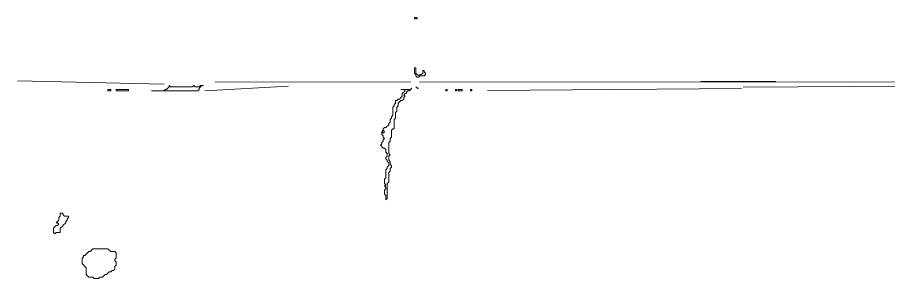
# Model space of a CAD drawing. Extents: x 20 to 3943, y 20 to 2783.
# Drawn here: x 866 to 1505, y 2591 to 2783 of the extents above; entities that cross this region are included whole.
import ezdxf

# ---------------------------------------------------------------- set-up
doc = ezdxf.new("R2010")
doc.units = 0
doc.layers.add('TRACE_STRAIGHT', color=5, linetype='Continuous', lineweight=0)
doc.layers.add('TRACE_TEXT_SYMBOL', color=6, linetype='Continuous', lineweight=0)

msp = doc.modelspace()

# ---------------------------------------------------------------- linework, layer by layer
at = {"layer": 'TRACE_STRAIGHT', "color": 5}
for p, q in [((865.57, 2736.27), (973.19, 2733.97)), ((1160.62, 2735.34), (1838.13, 2735.92)), ((1367, 2736), (1422, 2736)), ((1003.04, 2728.97), (1064.44, 2732.4)), ((1010.62, 2735.42), (1154.37, 2735.6)), ((1210.62, 2729.37), (1396.89, 2730.73)), ((1398.11, 2731.82), (1590.63, 2732.88))]:
    msp.add_line(p, q, dxfattribs=at)
at = {"layer": 'TRACE_TEXT_SYMBOL', "color": 6}
for points in [[(1157, 2783), (1159, 2783), (1159, 2782), (1157, 2782)], [(1157, 2746), (1157, 2742), (1158, 2741), (1158, 2740), (1159, 2739), (1160, 2739), (1161, 2740), (1164, 2740), (1165, 2741), (1165, 2742), (1164, 2743), (1164, 2744), (1163, 2744), (1163, 2742), (1162, 2741), (1161, 2741), (1160, 2740), (1158, 2742), (1158, 2746)], [(932, 2730), (934, 2730), (934, 2729), (932, 2729)], [(938, 2730), (947, 2730), (947, 2729), (938, 2729)], [(977, 2733), (977, 2732), (975, 2730), (974, 2730), (973, 2729), (964, 2729), (998, 2729), (999, 2730), (999, 2731), (1001, 2733), (1002, 2733), (1000, 2733), (999, 2732), (996, 2732), (995, 2733), (994, 2732), (978, 2732)], [(1158, 2732), (1159, 2731), (1160, 2731), (1159, 2731)], [(1180, 2730), (1181, 2730), (1181, 2729), (1180, 2729)], [(1187, 2730), (1188, 2730), (1188, 2729), (1187, 2729)], [(1189, 2730), (1192, 2730), (1192, 2729), (1189, 2729)], [(1198, 2730), (1199, 2730), (1199, 2729), (1198, 2729)], [(1133, 2699), (1134, 2700), (1135, 2699), (1134, 2698)], [(897, 2639), (897, 2637), (896, 2636), (896, 2634), (894, 2632), (895, 2632), (896, 2631), (895, 2630), (894, 2630), (892, 2628), (892, 2625), (893, 2624), (894, 2625), (897, 2625), (897, 2628), (898, 2629), (899, 2629), (899, 2630), (901, 2632), (901, 2633), (902, 2634), (902, 2635), (903, 2636), (903, 2637), (900, 2637), (899, 2638), (899, 2639)], [(921, 2613), (919, 2611), (918, 2611), (915, 2608), (914, 2608), (914, 2607), (913, 2606), (913, 2602), (916, 2599), (916, 2594), (918, 2592), (921, 2592), (922, 2591), (925, 2591), (926, 2592), (928, 2592), (930, 2594), (931, 2594), (933, 2596), (934, 2596), (935, 2597), (936, 2597), (937, 2598), (937, 2600), (938, 2601), (938, 2603), (937, 2604), (937, 2605), (938, 2606), (938, 2610), (937, 2611), (934, 2611), (932, 2613)]]:
    msp.add_lwpolyline(points, close=True, dxfattribs=at)
for points in [[(1155, 2731), (1154, 2730), (1147, 2730), (1149, 2730), (1150, 2729), (1148, 2727), (1148, 2725), (1146, 2723), (1145, 2723), (1144, 2722), (1143, 2722), (1143, 2720), (1142, 2719), (1142, 2718), (1141, 2717), (1141, 2711), (1140, 2710), (1140, 2709), (1139, 2708), (1139, 2706), (1138, 2705), (1138, 2704), (1136, 2702), (1135, 2702), (1134, 2701), (1134, 2700), (1133, 2699), (1133, 2697), (1134, 2696), (1134, 2695), (1135, 2694), (1134, 2693), (1134, 2692), (1133, 2691), (1133, 2690), (1132, 2689), (1134, 2687), (1135, 2687), (1136, 2686), (1136, 2684), (1137, 2683), (1137, 2681), (1136, 2680), (1136, 2679), (1137, 2678), (1137, 2677), (1138, 2676), (1138, 2674), (1137, 2673), (1137, 2672), (1136, 2671), (1136, 2665), (1135, 2664), (1135, 2661), (1136, 2660), (1135, 2659), (1136, 2658), (1136, 2657), (1135, 2656), (1135, 2653), (1136, 2652), (1136, 2649), (1137, 2650), (1137, 2661)], [(1137, 2661), (1138, 2662), (1138, 2669), (1139, 2670), (1139, 2672), (1140, 2673), (1140, 2674), (1139, 2675), (1139, 2677), (1138, 2678), (1138, 2681), (1139, 2682), (1138, 2683), (1138, 2691), (1139, 2692), (1139, 2694), (1140, 2695), (1140, 2700), (1141, 2701), (1142, 2701), (1142, 2708), (1143, 2709), (1143, 2713), (1144, 2714), (1144, 2717), (1145, 2718), (1145, 2720), (1147, 2722), (1148, 2722), (1149, 2723), (1149, 2724), (1150, 2725), (1149, 2726), (1150, 2727), (1151, 2727), (1151, 2728), (1152, 2729), (1153, 2729), (1155, 2731)]]:
    msp.add_lwpolyline(points, dxfattribs=at)

doc.saveas('drawing.dxf')
